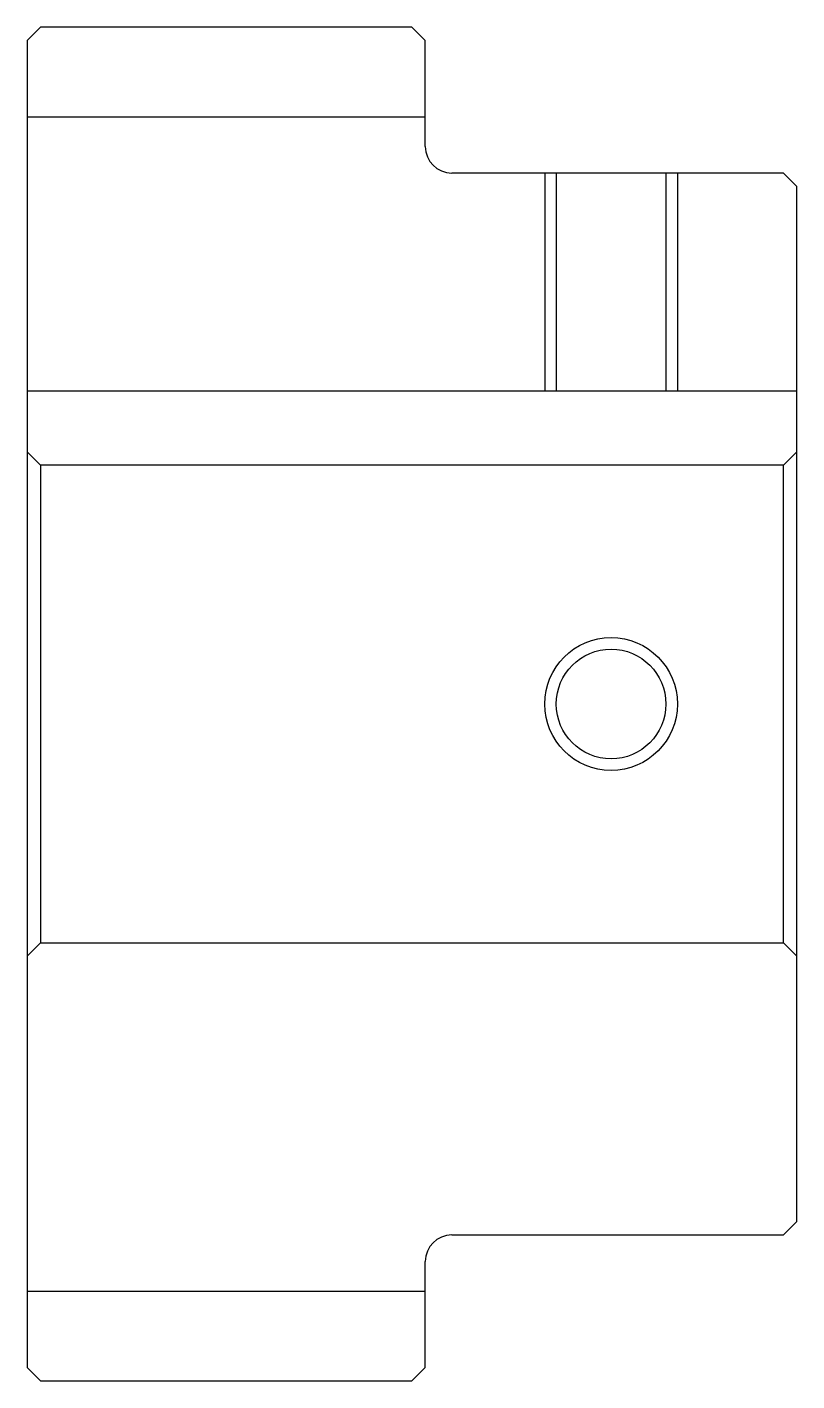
# Model space of a CAD drawing. Header units: metres. Extents: x 122 to 308, y 97 to 148.
# Drawn here: x 121.5 to 150.5, y 96.8 to 147.8 of the extents above.
import ezdxf

# ---------------------------------------------------------------- set-up
doc = ezdxf.new("R2010")
doc.units = ezdxf.units.M

msp = doc.modelspace()

# ---------------------------------------------------------------- linework, layer by layer
at = {"color": 4}
for p, q in [((121.5, 144.375), (136.5, 144.375)), ((121.5, 134.050003), (150.5, 134.050003)), ((150, 131.25), (150.5, 131.75)), ((122, 131.25), (122, 113.25)), ((150, 113.25), (150.5, 112.75)), ((121.5, 100.125), (136.5, 100.125))]:
    msp.add_line(p, q, dxfattribs=at)
for points in [[(136.5, 143.25), (136.5, 147.25), (136, 147.75), (122, 147.75), (121.5, 147.25), (121.5, 112.75)], [(137.5, 102.25), (150, 102.25), (150.5, 102.75), (150.5, 141.75), (150, 142.25), (137.5, 142.25)], [(141, 142.25), (141, 134.050003)], [(141.434998, 142.25), (141.434998, 134.050003)], [(145.565002, 142.25), (145.565002, 134.050003)], [(146, 142.25), (146, 134.050003)], [(121.5, 112.75), (122, 113.25), (150, 113.25), (150, 131.25), (122, 131.25), (121.5, 131.75)], [(121.5, 112.75), (121.5, 97.25), (122, 96.75), (136, 96.75), (136.5, 97.25), (136.5, 101.25)]]:
    msp.add_lwpolyline(points, dxfattribs=at)
at = {"color": 7}
msp.add_circle((143.5, 122.25), 2.5, dxfattribs=at)
at = {"color": 4}
msp.add_circle((143.5, 122.25), 2.065, dxfattribs=at)
for centre, start, end in [((137.5, 143.25), 180, 270), ((137.5, 101.25), 90, 180)]:
    msp.add_arc(centre, 1, start, end, dxfattribs=at)

doc.saveas('drawing.dxf')
